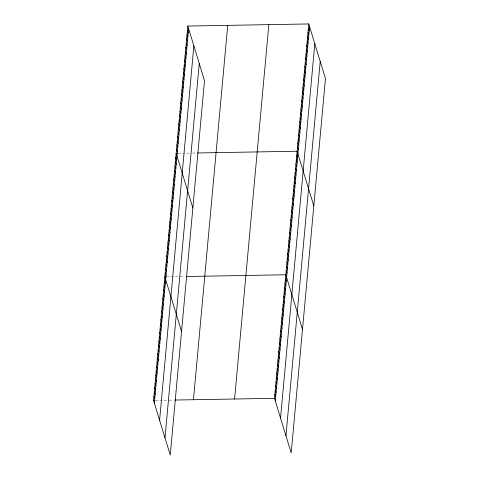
<?xml version="1.0" encoding="UTF-8"?>
<svg xmlns="http://www.w3.org/2000/svg" width="479" height="479" viewBox="0 0 479 479"><rect width="100%" height="100%" fill="white"/><g stroke="black" fill="none" stroke-linecap="round" stroke-linejoin="round"><path stroke-width="0.36" stroke-dasharray="2.4 1.8" d="M178.296 153.298L190.408 153.088M192.552 153.052L196.115 152.993M166.985 276.844L179.817 276.617M180.529 276.605L184.804 276.533M155.675 400.384L168.506 400.157M169.219 400.145L173.494 400.073"/><path stroke-width="0.72" d="M187.804 26.052L204.509 80.682L170.243 455.05L153.537 400.42L187.804 26.052L308.757 23.95L325.463 78.58L291.196 452.948L274.491 398.318L308.757 23.95M154.352 403.073L188.618 28.71M159.597 420.227L193.863 45.858M164.998 437.896L199.264 63.533M193.456 399.726L227.723 25.357M234.578 399.007L268.845 24.645M275.305 400.971L309.572 26.602M280.544 418.119L314.811 43.757M285.951 435.794L320.217 61.426M177.583 153.316L176.158 153.34L192.857 207.97M197.54 152.969L297.106 151.232L313.811 205.868M166.273 276.856L164.848 276.88L181.553 331.51M186.229 276.509L285.801 274.772L302.5 329.408M153.537 400.42L154.962 400.396M174.925 400.049L274.491 398.318M308.368 28.195L309.183 30.848M307.979 32.434L308.793 35.087M307.596 36.679L308.404 39.332M307.207 40.919L308.015 43.577M306.817 45.164L307.626 47.816M306.428 49.409L307.237 52.061M306.039 53.648L306.853 56.306M305.65 57.893L306.464 60.546M305.261 62.138L306.075 64.791M304.872 66.377L305.686 69.03M304.488 70.623L305.297 73.275M304.099 74.862L304.907 77.52M303.71 79.107L304.518 81.759M303.321 83.352L304.135 86.004M302.932 87.591L303.746 90.244M302.542 91.836L303.357 94.489M302.153 96.075L302.968 98.734M301.77 100.321L302.578 102.973M301.381 104.566L302.189 107.218M300.992 108.805L301.8 111.457M300.602 113.05L301.417 115.702M300.213 117.289L301.028 119.948M299.824 121.534L300.638 124.187M299.435 125.779L300.249 128.432M299.052 130.019L299.86 132.677M298.662 134.264L299.471 136.916M298.273 138.509L299.082 141.161M297.884 142.748L298.692 145.4M297.495 146.993L298.309 149.646M296.717 155.495L297.531 158.148M296.327 159.752L297.142 162.411M295.938 164.016L296.746 166.668M295.549 168.273L296.357 170.931M295.16 172.536L295.968 175.188M294.765 176.793L295.579 179.445M294.375 181.056L295.19 183.708M293.986 185.313L294.801 187.966M293.597 189.576L294.411 192.229M293.208 193.833L294.022 196.486M292.819 198.096L293.627 200.749M292.429 202.354L293.238 205.006M292.04 206.617L292.849 209.269M291.651 210.874L292.459 213.526M291.256 215.137L292.07 217.789M290.867 219.394L291.681 222.046M290.478 223.657L291.292 226.31M290.088 227.914L290.903 230.567M289.699 232.177L290.508 234.83M289.31 236.434L290.118 239.087M288.921 240.697L289.729 243.35M288.532 244.955L289.34 247.607M288.136 249.218L288.951 251.87M287.747 253.475L288.562 256.127M287.358 257.732L288.172 260.39M286.969 261.995L287.783 264.647M286.58 266.252L287.388 268.911M286.191 270.515L286.999 273.168M285.412 279.035L286.22 281.688M285.017 283.293L285.831 285.951M284.628 287.556L285.442 290.208M284.239 291.813L285.053 294.471M283.849 296.076L284.664 298.728M283.46 300.333L284.269 302.991M283.071 304.596L283.879 307.249M282.682 308.853L283.49 311.512M282.293 313.116L283.101 315.769M281.897 317.373L282.712 320.032M281.508 321.637L282.323 324.289M281.119 325.894L281.933 328.552M280.73 330.157L281.544 332.809M187.421 30.297L188.229 32.949M280.341 334.414L281.149 337.066M187.032 34.542L187.84 37.194M279.952 338.677L280.76 341.329M186.642 38.781L187.451 41.434M279.562 342.934L280.371 345.587M186.253 43.026L187.067 45.679M279.173 347.197L279.981 349.85M185.864 47.265L186.678 49.924M278.778 351.454L279.592 354.107M185.475 51.51L186.289 54.163M278.389 355.717L279.203 358.37M185.086 55.756L185.9 58.408M278 359.974L278.814 362.627M184.702 59.995L185.511 62.647M277.61 364.238L278.425 366.89M184.313 64.24L185.122 66.892M277.221 368.495L278.03 371.147M183.924 68.479L184.732 71.137M276.832 372.758L277.64 375.41M183.535 72.724L184.343 75.377M276.443 377.015L277.251 379.667M183.146 76.969L183.96 79.622M276.054 381.278L276.862 383.93M182.756 81.208L183.571 83.861M275.659 385.535L276.473 388.188M182.367 85.454L183.182 88.106M275.269 389.798L276.084 392.451M181.984 89.693L182.792 92.351M274.88 394.055L275.694 396.708M181.595 93.938L182.403 96.59M181.206 98.183L182.014 100.835M180.817 102.422L181.625 105.081M180.427 106.667L181.242 109.32M180.038 110.912L180.852 113.565M179.649 115.152L180.463 117.804M179.26 119.397L180.074 122.049M178.877 123.636L179.685 126.294M178.487 127.881L179.296 130.533M178.098 132.126L178.906 134.779M177.709 136.365L178.523 139.018M177.32 140.61L178.134 143.263M176.931 144.85L177.745 147.508M176.541 149.095L177.356 151.747M175.763 157.597L176.577 160.249M175.374 161.86L176.188 164.513M174.985 166.117L175.799 168.77M174.596 170.38L175.41 173.033M174.206 174.637L175.015 177.29M173.817 178.901L174.625 181.553M173.428 183.158L174.236 185.81M173.039 187.421L173.847 190.073M172.644 191.678L173.458 194.33M172.254 195.941L173.069 198.593M171.865 200.198L172.679 202.851M171.476 204.455L172.29 207.114M171.087 208.718L171.895 211.371M170.698 212.975L171.506 215.634M170.308 217.238L171.117 219.891M169.919 221.496L170.728 224.154M169.524 225.759L170.338 228.411M169.135 230.016L169.949 232.674M168.746 234.279L169.56 236.931M168.357 238.536L169.171 241.194M167.967 242.799L168.776 245.452M167.578 247.056L168.386 249.715M167.189 251.319L167.997 253.972M166.8 255.576L167.608 258.235M166.405 259.84L167.219 262.492M166.015 264.097L166.83 266.755M165.626 268.36L166.441 271.012M165.237 272.617L166.051 275.269M164.459 281.137L165.267 283.79M164.069 285.4L164.878 288.053M163.68 289.657L164.489 292.31M163.285 293.92L164.099 296.573M162.896 298.178L163.71 300.83M162.507 302.441L163.321 305.093M162.118 306.698L162.932 309.35M161.728 310.961L162.537 313.613M161.339 315.218L162.147 317.87M160.95 319.481L161.758 322.133M160.561 323.738L161.369 326.391M160.166 328.001L160.98 330.654M159.776 332.258L160.591 334.911M159.387 336.521L160.202 339.174M158.998 340.779L159.812 343.431M158.609 345.042L159.423 347.694M158.22 349.299L159.028 351.951M157.831 353.556L158.639 356.214M157.441 357.819L158.25 360.471M157.046 362.076L157.86 364.735M156.657 366.339L157.471 368.992M156.268 370.596L157.082 373.255M155.879 374.859L156.693 377.512M155.489 379.117L156.304 381.775M155.1 383.38L155.909 386.032M154.711 387.637L155.519 390.295M154.322 391.9L155.13 394.552M153.933 396.157L154.741 398.815"/></g></svg>
